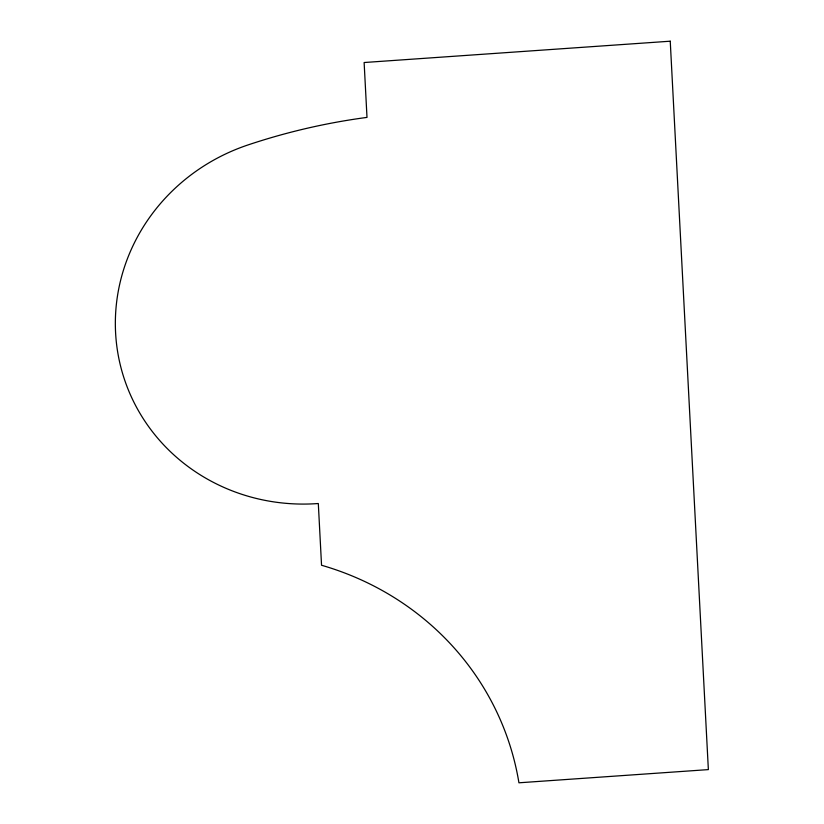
<?xml version="1.0" encoding="UTF-8"?>
<svg xmlns="http://www.w3.org/2000/svg" width="824" height="824" viewBox="0 0 824 824"><rect width="100%" height="100%" fill="white"/><g stroke="black" fill="none" stroke-linecap="round" stroke-linejoin="round"><path stroke-width="1.24" d="M670.242 41.2L364.126 62.521L366.999 117.399A613.056 585.957 -14.7 0 0 247.972 144.952A192.734 184.215 -14.7 0 0 118.646 357.431A192.734 184.215 -14.7 0 0 318.311 503.516L321.545 565.254A290.614 277.77 -14.7 0 1 518.935 782.8L708.362 769.606L670.242 41.2"/></g></svg>
